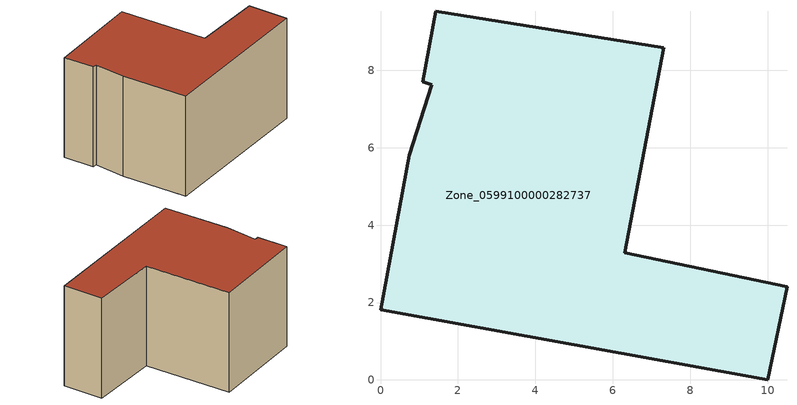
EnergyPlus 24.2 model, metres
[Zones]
Zone_0599100000282737
 floor ground (C_G): 6.31,3.28 10.5,2.41 10,0 0,1.81 0.74,5.8 1.33,7.62 1.09,7.71 1.43,9.53 7.31,8.58 z0
 wall outside (C_F): 10.5,2.41 6.31,3.28 7.31,8.58 1.43,9.53 1.09,7.71 1.33,7.62 0.74,5.8 0,1.81 10,0 10.5,2.41 z0:6.22
 roof outside (C_R): 0.74,5.8 0,1.81 10,0 10.5,2.41 6.31,3.28 7.31,8.58 1.43,9.53 1.09,7.71 1.33,7.62 z6.22
[BUILDING]
Pand.0599100000282737: North Axis=0; Terrain=City; Loads Convergence Tolerance Value=0.04; Temperature Convergence Tolerance Value=0.4; Solar Distribution=FullExterior; Maximum Number of Warmup Days=25; Minimum Number of Warmup Days=1
[Site:Location]
Rotterdam.The.Hague.AP_ZH_NLD Design_Conditions: Latitude=51.96; Longitude=4.45; Time Zone=1; Elevation=-4.5
[SITE:GROUNDTEMPERATURE:BUILDINGSURFACE]
18, 18, 18, 18, 18, 18, 18, 18, 18, 18, 18, 18
[MATERIAL] Thermal Absorptance=0.9; Solar Absorptance=0.7; Visible Absorptance=0.7
Name | Roughness | Thickness | Conductivity | Density | Specific Heat
G.TI.1946 | MediumSmooth | 0.15 | 1 | 540 | 1210
F.TI.1946 | Rough | 0.3 | 0.857143 | 1920 | 840
R.TI.1946 | MediumRough | 0.2 | 0.1 | 1500 | 1000
[CONSTRUCTION]
C_G: G.TI.1946
C_F: F.TI.1946
C_R: R.TI.1946
[ZONE]
Zone_0599100000282737: Type=1; Multiplier=1; Ceiling Height=Autocalculate; Volume=Autocalculate; Floor Area=autocalculate; Part of Total Floor Area=Yes
[ZONEINFILTRATION:DESIGNFLOWRATE]
Infil_Zone_0599100000282737: Zone or ZoneList or Space or SpaceList=Zone_0599100000282737; Schedule=AlwaysOn; Design Flow Rate Calculation Method=Flow/Area; Flow Rate per Floor Area=0.003; Constant Term Coefficient=1; Temperature Term Coefficient=0; Velocity Term Coefficient=0; Velocity Squared Term Coefficient=0
[HVACTEMPLATE:ZONE:IDEALLOADSAIRSYSTEM]
Zone_0599100000282737: Maximum Heating Supply Air Temperature=50; Minimum Cooling Supply Air Temperature=13; Maximum Heating Supply Air Humidity Ratio=0.0156; Minimum Cooling Supply Air Humidity Ratio=0.0077; Heating Limit=NoLimit; Cooling Limit=NoLimit; Dehumidification Control Type=ConstantSensibleHeatRatio; Cooling Sensible Heat Ratio=0.7; Dehumidification Setpoint=60; Humidification Control Type=None; Humidification Setpoint=30; Outdoor Air Method=None; Outdoor Air Flow Rate per Person=0.00944; Outdoor Air Flow Rate per Zone Floor Area=0; Outdoor Air Flow Rate per Zone=0; Demand Controlled Ventilation Type=None; Outdoor Air Economizer Type=NoEconomizer; Heat Recovery Type=None; Sensible Heat Recovery Effectiveness=0.7; Latent Heat Recovery Effectiveness=0.65
[ZONECONTROL:THERMOSTAT]
ThermostatControl_Zone_0599100000282737: Zone or ZoneList=Zone_0599100000282737; Control Type Schedule=DualSetpointControlType; Control 1=Thermostat_Zone_0599100000282737; Temperature Difference Between Cutout And Setpoint=0
[THERMOSTATSETPOINT:DUALSETPOINT]
Thermostat_Zone_0599100000282737: Heating Setpoint Temperature Schedule=HeatingSetpoint_Zone_0599100000282737; Cooling Setpoint Temperature Schedule=CoolingSetpoint_Zone_0599100000282737
[SCHEDULE:COMPACT]
HeatingSetpoint_Zone_0599100000282737: Through: 12/31, For: AllDays, Until: 24:00, 21
CoolingSetpoint_Zone_0599100000282737: Through: 12/31, For: AllDays, Until: 24:00, 24
DualSetpointControlType: Through: 12/31, For: AllDays, Until: 24:00, 4
AlwaysOn: Through: 12/31, For: AllDays, Until: 24:00, 1
